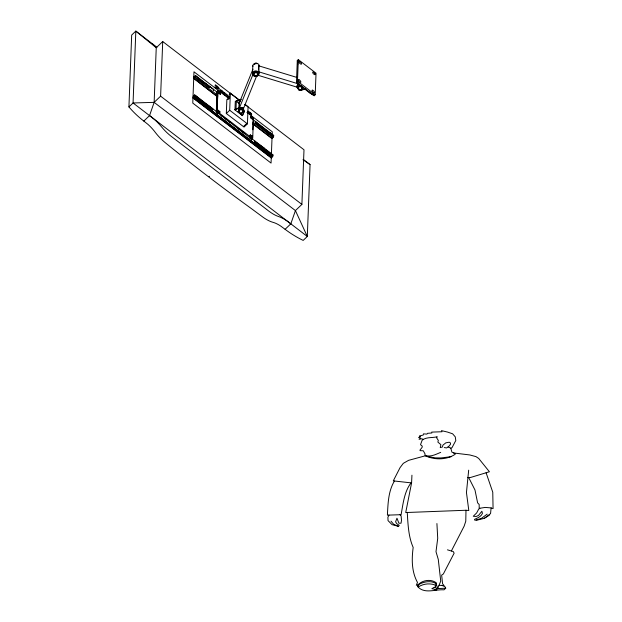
<?xml version="1.0" encoding="UTF-8"?>
<svg xmlns="http://www.w3.org/2000/svg" width="622" height="622" viewBox="0 0 622 622"><rect width="100%" height="100%" fill="white"/><g stroke="black" fill="none" stroke-linecap="round" stroke-linejoin="round"><path stroke-width="0.93" d="M411.943 475.192L411.585 482.921L405.723 512.544L465.987 510.258L465.777 521.189L464.144 526.158L451.362 550.991M217.677 96.705L193.885 78.481L194.072 77.937L194.569 77.548L217.591 95.182M253.356 74.547L253.076 74.181L239.369 108.034L239.625 101.23L240.146 99.963M303.326 159.426L310.067 164.589L307.307 236.461L303.178 240.419A103.703 88.612 2.2 0 1 285.094 229.308L280.817 226.136A21.622 8.832 44.8 0 0 272.693 222.241A25.199 10.294 44.8 0 1 267.118 219.823L266.27 219.341A25.199 10.232 45.2 0 1 262.865 217.094L250.612 208.036A1930.299 1649.365 2.2 0 1 166.548 143.744L164.737 142.267A25.207 9.82 48.1 0 1 156.923 134.422L155.523 132.68A21.638 8.374 48.5 0 0 147.997 124.423L143.822 121.08A103.703 88.612 2.2 0 1 128.925 106.922L131.685 35.05L135.821 31.1L156.915 47.256M143.822 121.08L149.544 115.606L154.147 102.358L156.246 47.731L162.715 41.542L238.731 99.769M128.925 106.922L133.061 102.972L154.147 102.358L160.616 96.169L162.715 41.542M217.552 111.742L216.277 112.224L217.062 91.652L218.065 90.688L216.907 111.921L194.694 94.894L194.103 95.29L193.846 96.931L272.133 156.907C273.081 157.047 273.47 154.108 272.49 155.142M195.759 76.226L195.72 77.237L195.984 76.008L204.234 82.726L204.195 83.729L196.49 77.828M194.974 96.573L195.238 95.353L203.495 102.062L203.456 103.073L196.521 97.755M211.091 108.928L204.156 103.61L204.42 102.381M212.638 110.11L212.903 108.881L204.195 102.599M216.689 111.968L217.28 91.488L217.793 90.89L217.062 111.424L216.518 112.131L217.7 113.15M217.692 109.939L217.412 111.424L217.692 109.939L219.838 111.587L219.784 112.854L217.638 111.206M218.408 91.263L218.135 92.74L218.408 91.263L220.553 92.903L220.507 94.171L218.361 92.53M219.838 111.587L219.558 113.064L218.128 111.968M220.553 92.903L220.281 94.389L217.887 92.32L217.863 92.872M244.998 104.356L248.085 106.712L247.424 123.848L244.042 127.082L226.322 113.507L226.859 99.458L228.507 98.945L229.02 95.609A3.297 1.088 -52.5 0 1 229.798 93.673L230.358 93.137L238.832 99.629M226.322 113.507L229.705 110.273L230.358 93.137M234.968 109.892L238.902 108.205L240.512 108.104A4.012 3.429 2.2 0 1 243.264 109.48L243.684 110.078A4.012 3.429 2.2 0 1 243.793 112.784L242.487 115.653L234.968 109.892L235.295 101.324L238.483 99.901A4.012 3.429 2.2 0 1 240.846 99.536M236.018 108.99L236.313 101.308L240.831 99.979M239.128 111.649A2.216 1.889 2.2 0 1 238.77 110.716L239.75 109.037A2.216 1.889 2.2 0 1 241.958 108.943L243.186 110.529L242.596 112.776L241.079 113.398L239.478 112.909L238.786 110.273M238.856 108.352L239.081 102.591L239.625 101.23M238.731 111.602L239.315 109.355L238.77 110.716M239.478 112.909L239.501 112.201A2.216 1.889 2.2 0 0 239.983 112.481M239.75 109.037L239.773 108.593M239.283 110.242L240.807 109.62L240.831 108.912L242.432 109.402L243.179 110.708L242.627 112.069M241.079 113.398L241.103 112.691M241.958 108.943L241.981 108.5A2.216 1.889 2.2 0 0 240.854 108.298M243.148 111.416L242.409 110.11L242.494 107.901L243.233 109.208L256.917 75.332M242.487 115.653L237.993 111.758M242.596 112.776L242.953 111.486M243.116 109.48L243.186 107.559M243.295 107.513L243.202 110.086L242.456 108.78A2.216 1.889 2.2 0 1 243.085 109.604M251.459 137.501L250.021 136.405L250.301 134.927L252.446 136.568L252.174 138.053L252.446 136.568M250.744 117.721L250.79 116.462L252.936 118.102L252.89 119.37L250.744 117.721L251.016 116.244L253.162 117.892L252.89 119.37M252.54 73.419L252.827 65.73M250.021 136.405L250.301 134.927M253.543 74.624L254.126 72.377L253.543 74.624L254.289 75.931L255.883 76.42L257.407 75.798L257.99 73.551L257.251 72.245L257.959 74.438M254.289 75.931L254.312 75.223M251.98 138.084L252.058 136.148M250.207 137.719L252.213 139.048L252.618 135.612M252.843 129.796L253.278 118.056L252.501 118.919L253.395 117.76L252.734 138.302L251.762 139.445L251.941 139.056M254.095 73.256L255.619 72.642L255.642 71.934L257.244 72.416L257.982 73.73L257.438 75.091L297.946 87.43M255.953 63.895L255.976 63.187L257.578 63.677M254.452 142.143L254.717 140.922L254.452 142.143L259.079 145.688M259.055 125.753L255.199 122.806L255.463 121.578L263.72 128.287L263.681 129.298L260.595 126.935M257.407 75.798L257.99 73.551M258.449 70.014L258.612 65.784L296.647 77.353M260.626 146.87L263.16 148.425L263.199 147.414L254.491 141.132M263.681 129.298L263.72 128.287M263.697 149.226L263.961 147.997L263.697 149.226L272.172 155.718L272.436 154.497L272.172 155.718M272.133 156.907L271.254 157.957L271.06 163.081L192.773 103.104L193.978 71.81L229.285 98.859M271.394 154.396L272.001 138.589L273.556 137.05L273.727 135.526L252.998 119.657M272.133 135.199L272.265 131.786L246.934 112.38M273.144 136.164L273.182 135.153L264.474 128.871L264.661 129.664L272.918 136.381M310.456 92.74L309.546 92.678L314.188 95.718L315.206 94.746L316.03 73.194L298.311 59.619L297.293 60.591L296.469 82.143C298.793 83.698 298.7 85.3 297.339 82.314M314.188 95.718L296.469 82.143L297.479 81.171L298.311 59.619M302.378 87.686L301.794 89.755L300.27 90.377L298.677 89.887L297.985 87.259M297.93 88.581L298.529 85.898M298.677 89.887L298.723 88.565M298.482 87.22L300.006 86.598L300.037 85.719L301.639 86.201L302.346 88.394M300.27 90.377L300.302 89.669M301.794 89.755L301.825 89.047A2.216 1.889 2.2 0 0 301.631 86.38L300.029 85.89L298.506 86.512L297.961 87.873L298.7 89.179A2.216 1.889 2.2 0 1 298.506 86.512A2.216 1.889 2.2 0 1 301.631 86.38M285.094 229.308L290.824 223.834L295.427 210.586L301.895 204.397L303.995 149.77L244.874 104.473M243.14 111.027L243.186 110.529A2.216 1.889 2.2 0 0 242.44 109.223M468.677 470.178L466.446 492.523L468.801 510.514L465.987 510.258M468.708 477.572L474.983 489.988L477.618 502.871L479.181 504.504L479.181 508.361L485.207 507.42L491.108 507.917L490.564 513.616L484.305 518.336L476.926 520.179L475.239 520.217L474.477 519.899L474.664 519.284C477.603 517.994 481.101 516.594 482.439 513.43L481.879 511.245L478.559 515.389L476.25 516.462L473.256 516.276L476.677 512.917L478.567 509.309L479.889 508.252M417.603 586.492L417.906 584.952C422.33 580.023 431.233 578.678 436.488 582.993L435.423 586.787L431.847 588.676L436.473 589.742L437.095 589.026L437.484 587.238L435.703 583.405C430.572 580.373 423.924 581.687 418.94 584.423L417.603 586.492C424.266 594.36 435.283 589.143 444.007 589.827L445.725 588.218L444.8 586.53L441.744 585.388L439 585.38M199.429 99.318C200.066 100.655 198.021 98.463 199.343 99.217M208.829 86.761L209.482 87.453L208.829 86.761L209.715 86.862L209.482 87.453M208.098 106.261L208.798 106.86L208.098 106.261L208.432 105.864L209.078 106.549L208.059 107.513L208.969 106.276M252.345 119.121L251.296 117.877L251.272 118.499M259.631 125.442C260.268 126.787 258.216 124.587 259.537 125.349M258.317 144.732L258.799 144.763M258.884 144.864L259.055 145.299L258.581 145.128M268.199 152.227C269.886 154.365 268.168 149.972 268.168 153.564M489.514 514.41L489.226 515.319L484.686 518.048M228.671 96.503L229.176 96.356M239.594 102.117L252.952 69.151M253.566 73.917L254.118 72.549L255.642 71.934M238.762 110.895L239.307 109.534L240.831 108.912M242.93 114.285L243.816 112.341A4.012 3.429 2.2 0 0 243.7 109.635L243.28 109.037A4.012 3.429 2.2 0 0 240.535 107.66L238.918 107.761L234.984 109.449M298.249 83.06L297.37 85.004A4.012 3.429 2.2 0 0 297.479 87.71M298.335 83.294L297.355 85.439A4.012 3.429 2.2 0 0 299.096 89.677M411.585 482.921L394.449 481.008C388.175 491.372 388.05 503.587 387.389 515.148L401.089 514.697C403.11 503.921 404.207 491.8 411.002 482.921M388.968 515.07L387.903 517.255L388.035 520.606L392.039 524.657L398.103 526.235M193.87 95.757L193.038 96.278M193.776 76.934L195.432 75.557L217.692 92.608M193.885 78.481L217.506 96.869M199.04 80.23L199.942 79.367L200.587 80.059L200.245 80.378L199.608 79.632L200.09 79.803M199.024 80.603L200.214 79.499M199.965 80.246L200.478 79.787M204.234 82.726L204.195 83.729M272.117 156.861L193.823 96.884L193.333 97.273L192.968 97.981L271.254 157.957M208.938 87.033L209.451 86.575M209.202 87.321L209.715 86.862M198.853 99.108L199.468 98.921L199.499 99.792M198.954 99.38L199.468 98.921M199.219 99.66L199.732 99.201M213.377 90.765L213.641 89.537L205.159 83.045L204.895 84.265L208.751 87.22M203.495 102.062L203.682 102.855L195.199 96.363M217.055 91.768L220.359 93.914M217.941 93.043L218.291 92.507M208.191 106.455L208.704 105.997M216.503 111.898L251.716 139.274M216.518 112.131L217.233 111.501M217.925 112.722L217.07 112.963L216.915 111.773M217.07 112.963L217.521 112.528L216.977 111.929M243.435 126.616L246.817 123.381M259.047 125.232L259.934 125.333L259.693 125.924M259.156 125.504L259.669 125.045M259.421 125.792L259.934 125.333M250.13 138.115L250.58 137.68L250.977 138.107L250.526 138.535L249.974 137.711M250.526 138.535L251.389 138.294M252.509 138.519L217.062 111.361L219.372 113.134M268.261 133.458C269.132 131.499 270.912 133.396 268.914 134.142M268.37 133.73L269.559 132.626M269.233 132.774L269.31 133.372L269.824 132.906M257.625 145.299C258.845 142.936 260.12 145.976 257.998 145.859M258.488 145.027L258.651 144.335M258.348 144.825L259.296 145.019M258.285 145.61L259.187 144.747M313.581 95.252L314.592 94.28M268.3 152.507L268.541 151.916M268.564 152.787L269.186 152.6M268.175 153.191L269.077 152.328M444.263 447.56L446.588 447.941L448.695 446.487L450.437 444.38L450.491 442.988L449.247 442.211L445.826 442.841L442.864 445.181L442.514 446.954L440.259 447.622L440.866 444.644L437.872 442.087L438.339 440.407L436.566 437.748L437.25 436.745C432.306 438.113 426.334 436.768 422.167 440.197L420.519 444.683L422.26 446.114L422.089 447.405L419.943 450.134L420.114 450.67L423.279 450.771L425.051 453.959L424.958 455.18C430.02 457.574 436.022 454.278 440.703 452.357M273.33 135.697L273.727 135.526M199.942 79.367L200.587 80.059M209.179 86.442L209.824 87.134M199.195 98.789L199.841 99.473M218.664 93.487L217.84 92.243L217.817 92.872M208.432 105.864L209.078 106.549M297.713 63.397L297.666 64.525M297.013 81.505L296.974 82.625L297.775 83.48L298.957 83.566M259.397 124.913L260.043 125.605M250.386 137.12L250.845 137.151M250.938 138.729L251.335 138.364M312.594 94.015L311.42 93.93L310.3 92.258M269.287 132.494L269.932 133.178M239.641 107.831L239.804 107.707A2.216 1.889 2.2 0 1 243.233 109.208M487.197 514.137L481.475 518.336L476.413 519.906M242.199 112.217L242.634 111.898M297.596 63.117L297.635 64.463M425.324 455.763C434.576 460.093 446.58 460.07 455.218 454.254L455.055 453.586L451.899 452.116L450.794 448.198L448.128 446.876M418.171 587.044C422.937 583.848 429.374 582.954 434.778 584.929L435.804 586.111M305.386 88.697L302.992 89.762A4.012 3.429 2.2 0 1 299.835 89.965M312.734 94.287L312.236 94.466M450.794 448.198L451.984 447.7L455.794 440.531L455.281 436.885L452.622 433.798L447.513 432.065L441.449 430.634L442.055 431.746L431.684 432.111L431.878 432.959L427.368 433.347L426.995 434.109L423.481 433.868L423.263 435.011L419.407 436.1L420.363 436.286L418.552 437.608L420.697 438.005L419.111 439.326L421.638 438.767L423.17 439.295M255.976 63.187L254.452 63.809L254.429 64.517A2.216 1.889 2.2 0 1 254.864 64.198M239.68 99.909L241.204 99.287M298.513 86.334L300.037 85.719M247.844 111.105L250.549 112.613L251.708 114.324L249.025 112.465L251.653 114.821A1.648 0.661 46.3 0 1 251.125 114.907L247.805 111.991M434.413 590.27L436.473 589.742M417.906 584.952L416.289 585.271L417.486 582.449C411.562 571.618 411.601 559.31 413.171 547.453C408.343 536.413 408.024 524.191 407.247 512.38M425.782 455.685L408.561 460.35L403.297 463.351L400.078 467.612L393.291 480.845L394.449 481.008M200.245 80.378L200.175 79.896M451.214 456.688L440.912 457.94L435.322 457.862L426.194 456.253M436.994 588.606L445.725 588.218M467.775 477.626L470.667 477.447L489.413 471.756L478.676 458.414L475.97 456.626L469.789 454.946L453.586 452.971M441.744 585.388L444.061 585.613L442.569 583.708L441.651 575.132L443.362 573.974L454.13 553.176L453.259 551.543L447.443 549.84M216.783 111.937L216.627 112.528M258.387 71.701L298.249 83.83M255.619 72.642L257.213 73.124M300.006 86.598L301.6 87.088M240.807 109.62L242.409 110.11M434.195 587.393L436.908 588.256L437.95 587.977L440.734 581.119L438.277 559.403L435.999 551.706L437.717 538.294L436.916 523.537M491.108 507.917L493.075 508.625L492.764 492.204L486.101 472.767M249.927 137.781L251.156 138.729L250.441 138.061M194.593 77.594L195.386 76.833L195.432 75.557M193.846 96.931L194.647 96.177L194.694 94.894M229.316 97.172L228.422 97.25A0.995 0.397 46.3 0 0 228.733 97.833L229.168 98.284M269.31 133.372L269.66 133.225M303.015 159.737L310.067 164.589M297.479 81.171L315.206 94.746M297.643 83.612L309.686 92.834L308.512 91.333M236.313 101.308L239.384 103.656M218.182 91.481L220.328 93.121M227.427 98.914L228.033 99.38M250.417 116.936L252.726 118.701M250.969 117.511L253.115 119.152M255.424 122.588L263.907 129.081M264.436 129.881L272.148 135.79M252.897 122.231L272.856 137.524M252.983 123.755L272.172 138.457M252.812 123.918L272.001 138.613M229.705 110.273L247.424 123.848M217.467 110.156L219.613 111.805M250.075 135.137L252.221 136.786M250.246 136.187L252.4 137.835M249.422 136.156L251.739 137.928M229.23 121.352L230.77 122.534M242.277 131.351L243.816 132.525M252.26 138.994L273.004 154.925M221.121 115.443L222.66 116.625M224.208 117.807L230.365 122.526M237.301 127.837L245.006 133.746M263.736 148.215L272.211 154.707M204.381 103.392L212.864 109.892M254.678 141.925L263.16 148.425M263.922 149.008L272.397 155.5M193.139 97.817L271.425 157.794M160.616 96.169L301.895 204.397M154.147 102.358L295.427 210.586L307.307 236.461L133.061 102.972L135.821 31.1L156.246 47.731L152.304 43.734M209.093 176.251L209.497 176.555M251.016 137.268L251.459 137.742L251.008 137.314M297.915 88.316L298.451 88.822A4.012 3.429 2.2 0 0 299.112 89.234M217.101 112.17L217.506 112.598M400.016 514.705L401.112 515.895L401.493 520.373L401.042 523.203L398.927 523.257L396.96 518.204L395.592 521.842L396.789 523.724L399.231 525.326L398.508 526.414L393.555 524.183L390.966 521.135M296.989 81.342L296.974 82.78M217.265 93.129L217.202 92.973M297.961 87.694L298.708 89.008A2.216 1.889 2.2 0 1 301.157 85.922M259.187 66.344L259.016 65.909L258.962 72.261A3.227 2.76 2.2 0 1 258.472 74.329M251.319 118.507L251.342 117.955L252.299 118.973M297.293 60.591L297.58 62.387M252.882 66.453A3.227 2.76 2.2 0 1 255.852 63.203A3.227 2.76 2.2 0 1 259.273 66.181M253.939 74.671A2.216 1.889 2.2 0 1 254.561 72.059A2.216 1.889 2.2 0 1 257.632 72.618A2.216 1.889 2.2 0 1 257.003 75.231M290.824 223.834A26.94 10.784 46.3 0 0 278.633 216.557A25.191 10.084 46.3 0 1 268.992 211.231L171.066 136.21A25.191 10.084 46.3 0 1 161.58 126.888A26.94 10.784 46.3 0 0 153.751 118.903L152.709 118.025A26.94 10.784 46.3 0 0 149.544 115.606M239.12 111.828A2.216 1.889 2.2 0 1 239.75 109.215A2.216 1.889 2.2 0 1 242.813 109.775A2.216 1.889 2.2 0 1 242.191 112.388M239.19 103.081A2.216 1.889 2.2 0 1 240.582 100.702M240.03 101.798A2.208 1.889 2.2 0 1 240.551 101.58M302.02 86.582A2.216 1.889 2.2 0 1 301.833 88.876M303.007 89.327A4.012 3.429 2.2 0 1 302.261 89.584M253.931 74.85A2.216 1.889 2.2 0 1 254.553 72.23A2.216 1.889 2.2 0 1 257.625 72.797A2.216 1.889 2.2 0 1 257.003 75.41M256.482 75.62A2.216 1.889 2.2 0 1 255.914 75.713M255.339 75.666A2.216 1.889 2.2 0 1 254.795 75.503M215.266 85.02L215.173 87.539L216.58 88.619L216.612 87.733C222.373 92.398 217.995 85.541 215.266 85.02M216.658 86.637L217.988 88.067L216.658 86.637M223.788 93.051L223.873 94.202L220.032 91.162A0.995 0.397 46.3 0 1 219.722 90.579C220.134 89.42 224.145 93.168 221.331 90.781C217.77 88.192 224.138 91.139 223.788 93.051M224.472 92.655L224.402 94.606L225.654 95.57C225.11 93.339 227.551 95.314 226.703 96.371L227.963 97.335L227.582 95.127L224.472 92.655M222.513 92.274L221.168 91.403L222.513 92.274M299.672 61.632L299.4 61.57A1.703 0.684 46.3 0 0 299.244 62.651A1.703 0.684 46.3 0 0 300.885 64.136L301.157 64.198A1.703 0.684 46.3 0 0 301.312 63.125A1.703 0.684 46.3 0 0 299.672 61.632M298.972 79.764L298.7 79.702A1.703 0.684 46.3 0 0 298.653 80.953L298.91 81.295A1.703 0.684 46.3 0 0 300.185 82.275L300.457 82.337A1.703 0.684 46.3 0 0 300.504 81.085L300.247 80.743A1.703 0.684 46.3 0 0 298.972 79.764M312.625 90.221L312.353 90.167A1.703 0.684 46.3 0 0 312.205 91.24A1.703 0.684 46.3 0 0 313.838 92.732L314.11 92.795A1.703 0.684 46.3 0 0 314.265 91.714A1.703 0.684 46.3 0 0 312.625 90.221M314.926 73.536L314.693 73.194A1.687 0.676 46.3 0 0 313.029 72.035A1.687 0.676 46.3 0 0 312.936 73.155L313.169 73.497A1.687 0.676 46.3 0 0 314.833 74.648A1.687 0.676 46.3 0 0 314.926 73.536M253.955 75.915A3.227 2.76 2.2 0 0 258.977 73.862A3.227 2.76 2.2 0 0 254.344 71.149A3.227 2.76 2.2 0 0 253.955 75.915"/></g></svg>
